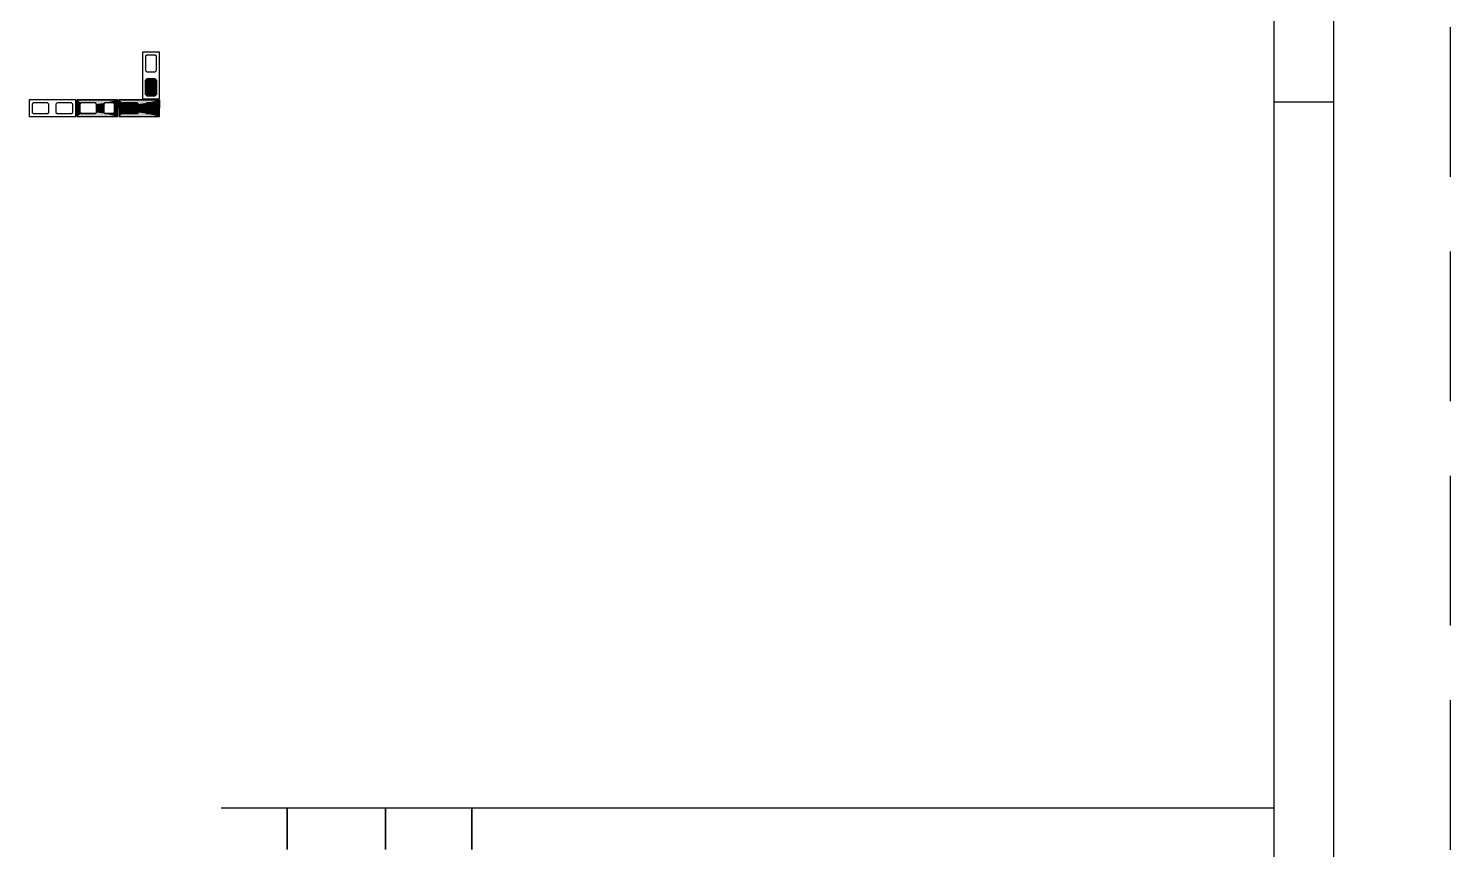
# Model space of a CAD drawing. Extents: x -1.9 to 86, y -1.6 to 60.9.
# Drawn here: x 62.26 to 86.05, y 17.2 to 30.92 of the extents above; entities that cross this region are included whole.
import ezdxf

# ---------------------------------------------------------------- set-up
doc = ezdxf.new("R2010")
doc.units = 0
doc.header["$MEASUREMENT"] = 0
doc.linetypes.add('HIDDEN', pattern=[0.375, 0.25, -0.125])
doc.layers.get('0').update_dxf_attribs({"linetype": 'CONTINUOUS'})
doc.layers.get('Defpoints').update_dxf_attribs({"linetype": 'CONTINUOUS'})
for name, color, linetype in [('ARQ_FOLHA', 7, 'CONTINUOUS'), ('PENA_01', 1, 'CONTINUOUS'), ('PENA_02', 2, 'CONTINUOUS'), ('PENA_03', 3, 'CONTINUOUS'), ('PENA_11', 252, 'CONTINUOUS'), ('PENA_21', 100, 'CONTINUOUS'), ('PSG-NV2-FLH-SELO', 1, 'CONTINUOUS')]:
    doc.layers.add(name, color=color, linetype=linetype)

# ---------------------------------------------------------------- blocks, each defined once
blk = doc.blocks.new('FOLHA A1 - 841 X 594')
at = {"layer": 'ARQ_FOLHA', "color": 1}
blk.add_line((-10, 297), (0, 297), dxfattribs=at)
for points in [[(-841, 0), (0, 0), (0, 594), (-841, 594)], [(-816, 10), (-10, 10), (-10, 584), (-816, 584)]]:
    blk.add_lwpolyline(points, close=True, dxfattribs=at)
at = {"layer": 'Defpoints', "color": 8, "linetype": 'HIDDEN', "ltscale": 100}
blk.add_lwpolyline([(-860.5, 609.5), (-860.5, -15.5), (19.5, -15.5), (19.5, 609.5)], close=True, dxfattribs=at)
blk = doc.blocks.new('*U24')
blk.add_blockref('FOLHA A1 - 841 X 594', (0, 0))

msp = doc.modelspace()

# ---------------------------------------------------------------- linework, layer by layer
at = {"layer": 'PENA_01', "linetype": 'Continuous'}
for points in [[(64.381558, 30.196109), (64.401558, 30.216109), (64.401558, 30.456109), (64.381558, 30.476109), (64.241558, 30.476109), (64.221558, 30.456109), (64.221558, 30.216109), (64.241558, 30.196109), (64.381558, 30.196109)], [(64.381558, 29.796109), (64.401558, 29.816109), (64.401558, 30.056109), (64.381558, 30.076109), (64.241558, 30.076109), (64.221558, 30.056109), (64.221558, 29.816109), (64.241558, 29.796109), (64.381558, 29.796109)], [(62.601558, 29.656109), (62.581558, 29.676109), (62.341558, 29.676109), (62.321558, 29.656109), (62.321558, 29.516109), (62.341558, 29.496109), (62.581558, 29.496109), (62.601558, 29.516109), (62.601558, 29.656109)], [(63.001558, 29.656109), (62.981558, 29.676109), (62.741558, 29.676109), (62.721558, 29.656109), (62.721558, 29.516109), (62.741558, 29.496109), (62.981558, 29.496109), (63.001558, 29.516109), (63.001558, 29.656109)], [(63.381558, 29.676109), (63.141558, 29.676109), (63.121558, 29.656109), (63.121558, 29.516109), (63.141558, 29.496109), (63.381558, 29.496109), (63.401558, 29.516109), (63.401558, 29.656109), (63.381558, 29.676109)], [(63.681558, 29.676109), (63.541558, 29.676109), (63.521558, 29.656109), (63.521558, 29.516109), (63.541558, 29.496109), (63.681558, 29.496109), (63.701558, 29.516109), (63.701558, 29.656109), (63.681558, 29.676109)], [(64.081558, 29.676109), (63.841558, 29.676109), (63.821558, 29.656109), (63.821558, 29.516109), (63.841558, 29.496109), (64.081558, 29.496109), (64.101558, 29.516109), (64.101558, 29.656109), (64.081558, 29.676109)], [(64.381558, 29.676109), (64.241558, 29.676109), (64.221558, 29.656109), (64.221558, 29.516109), (64.241558, 29.496109), (64.381558, 29.496109), (64.401558, 29.516109), (64.401558, 29.656109), (64.381558, 29.676109)]]:
    msp.add_lwpolyline(points, dxfattribs=at)
at = {"layer": 'PENA_02', "linetype": 'Continuous'}
for points in [[(64.451558, 29.746109), (64.451558, 30.526109), (64.171558, 30.526109), (64.171558, 29.746109), (64.451558, 29.746109)], [(63.051558, 29.726109), (62.271558, 29.726109), (62.271558, 29.446109), (63.051558, 29.446109), (63.051558, 29.726109)], [(63.751558, 29.726109), (63.071558, 29.726109), (63.071558, 29.446109), (63.751558, 29.446109), (63.751558, 29.726109)], [(64.451558, 29.726109), (63.771558, 29.726109), (63.771558, 29.446109), (64.451558, 29.446109), (64.451558, 29.726109)]]:
    msp.add_lwpolyline(points, dxfattribs=at)
at = {"layer": 'PENA_03', "linetype": 'Continuous'}
for points in [[(64.241558, 29.796109), (64.221558, 29.816109), (64.221558, 30.056109), (64.241558, 30.076109), (64.381558, 30.076109), (64.401558, 30.056109), (64.401558, 29.816109), (64.381558, 29.796109), (64.241558, 29.796109)], [(64.101558, 29.516109), (64.081558, 29.496109), (63.841558, 29.496109), (63.821558, 29.516109), (63.821558, 29.656109), (63.841558, 29.676109), (64.081558, 29.676109), (64.101558, 29.656109), (64.101558, 29.516109)], [(64.401558, 29.516109), (64.381558, 29.496109), (64.241558, 29.496109), (64.221558, 29.516109), (64.221558, 29.656109), (64.241558, 29.676109), (64.381558, 29.676109), (64.401558, 29.656109), (64.401558, 29.516109)]]:
    msp.add_lwpolyline(points, dxfattribs=at)
for centre in [(64.311558, 29.936109), (63.961558, 29.586109), (64.311558, 29.586109)]:
    msp.add_circle(centre, 0.04, dxfattribs=at)
for points in [[(64.351558, 29.936109), (64.318504, 29.975501), (64.291558, 29.97075)], [(64.351558, 29.936109), (64.3422, 29.96182), (64.318504, 29.975501)], [(64.351558, 29.936109), (64.291558, 29.97075), (64.27397, 29.94979)], [(64.351558, 29.936109), (64.27397, 29.94979), (64.27397, 29.922428)], [(64.351558, 29.936109), (64.27397, 29.922428), (64.291558, 29.901468)], [(64.351558, 29.936109), (64.291558, 29.901468), (64.318504, 29.896716)], [(64.351558, 29.936109), (64.318504, 29.896716), (64.3422, 29.910397)], [(64.351558, 29.936109), (64.3422, 29.910397), (64.351558, 29.936109)], [(64.001558, 29.586109), (63.941558, 29.62075), (63.92397, 29.59979)], [(64.001558, 29.586109), (63.92397, 29.59979), (63.92397, 29.572428)], [(64.001558, 29.586109), (63.92397, 29.572428), (63.941558, 29.551468)], [(64.001558, 29.586109), (63.968504, 29.625501), (63.941558, 29.62075)], [(64.001558, 29.586109), (63.941558, 29.551468), (63.968504, 29.546716)], [(64.001558, 29.586109), (63.9922, 29.61182), (63.968504, 29.625501)], [(64.001558, 29.586109), (63.968504, 29.546716), (63.9922, 29.560397)], [(64.001558, 29.586109), (63.9922, 29.560397), (64.001558, 29.586109)], [(64.351558, 29.586109), (64.291558, 29.62075), (64.27397, 29.59979)], [(64.351558, 29.586109), (64.27397, 29.59979), (64.27397, 29.572428)], [(64.351558, 29.586109), (64.27397, 29.572428), (64.291558, 29.551468)], [(64.351558, 29.586109), (64.318504, 29.625501), (64.291558, 29.62075)], [(64.351558, 29.586109), (64.291558, 29.551468), (64.318504, 29.546716)], [(64.351558, 29.586109), (64.3422, 29.61182), (64.318504, 29.625501)], [(64.351558, 29.586109), (64.318504, 29.546716), (64.3422, 29.560397)], [(64.351558, 29.586109), (64.3422, 29.560397), (64.351558, 29.586109)]]:
    msp.add_solid(points, dxfattribs=at)
at = {"layer": 'PENA_11', "linetype": 'Continuous'}
for points in [[(64.241558, 29.796109), (64.221558, 30.056109), (64.241558, 30.076109)], [(64.241558, 29.796109), (64.221558, 29.816109), (64.221558, 30.056109)], [(64.241558, 29.796109), (64.241558, 30.076109), (64.381558, 30.076109)], [(64.241558, 29.796109), (64.381558, 30.076109), (64.401558, 30.056109)], [(64.241558, 29.796109), (64.401558, 30.056109), (64.401558, 29.816109)], [(64.241558, 29.796109), (64.401558, 29.816109), (64.381558, 29.796109)], [(64.241558, 29.796109), (64.381558, 29.796109), (64.241558, 29.796109)], [(64.101558, 29.516109), (63.821558, 29.656109), (63.841558, 29.676109)], [(64.101558, 29.516109), (63.821558, 29.516109), (63.821558, 29.656109)], [(64.101558, 29.516109), (63.841558, 29.496109), (63.821558, 29.516109)], [(64.101558, 29.516109), (63.841558, 29.676109), (64.081558, 29.676109)], [(64.101558, 29.516109), (64.081558, 29.496109), (63.841558, 29.496109)], [(64.101558, 29.516109), (64.081558, 29.676109), (64.101558, 29.656109)], [(64.101558, 29.516109), (64.101558, 29.656109), (64.101558, 29.516109)], [(64.401558, 29.516109), (64.221558, 29.656109), (64.241558, 29.676109)], [(64.401558, 29.516109), (64.221558, 29.516109), (64.221558, 29.656109)], [(64.401558, 29.516109), (64.241558, 29.496109), (64.221558, 29.516109)], [(64.401558, 29.516109), (64.241558, 29.676109), (64.381558, 29.676109)], [(64.401558, 29.516109), (64.381558, 29.496109), (64.241558, 29.496109)], [(64.401558, 29.516109), (64.381558, 29.676109), (64.401558, 29.656109)], [(64.401558, 29.516109), (64.401558, 29.656109), (64.401558, 29.516109)]]:
    msp.add_solid(points, dxfattribs=at)
at = {"layer": 'PENA_21', "linetype": 'Continuous'}
for points in [[(63.751558, 29.586109), (63.701558, 29.586109), (63.701558, 29.656109), (63.681558, 29.676109), (63.541558, 29.676109), (63.521558, 29.656109), (63.521558, 29.586109), (63.401558, 29.586109), (63.401558, 29.656109), (63.381558, 29.676109), (63.141558, 29.676109), (63.121558, 29.656109), (63.121558, 29.586109), (63.071558, 29.586109), (63.071558, 29.726109), (63.751558, 29.726109), (63.751558, 29.586109)], [(63.751558, 29.586109), (63.701558, 29.586109), (63.701558, 29.516109), (63.681558, 29.496109), (63.541558, 29.496109), (63.521558, 29.516109), (63.521558, 29.586109), (63.401558, 29.586109), (63.401558, 29.516109), (63.381558, 29.496109), (63.141558, 29.496109), (63.121558, 29.516109), (63.121558, 29.586109), (63.071558, 29.586109), (63.071558, 29.446109), (63.751558, 29.446109), (63.751558, 29.586109)], [(64.451558, 29.586109), (64.401558, 29.586109), (64.401558, 29.656109), (64.381558, 29.676109), (64.241558, 29.676109), (64.221558, 29.656109), (64.221558, 29.586109), (64.101558, 29.586109), (64.101558, 29.656109), (64.081558, 29.676109), (63.841558, 29.676109), (63.821558, 29.656109), (63.821558, 29.586109), (63.771558, 29.586109), (63.771558, 29.726109), (64.451558, 29.726109), (64.451558, 29.586109)], [(64.451558, 29.586109), (64.401558, 29.586109), (64.401558, 29.516109), (64.381558, 29.496109), (64.241558, 29.496109), (64.221558, 29.516109), (64.221558, 29.586109), (64.101558, 29.586109), (64.101558, 29.516109), (64.081558, 29.496109), (63.841558, 29.496109), (63.821558, 29.516109), (63.821558, 29.586109), (63.771558, 29.586109), (63.771558, 29.446109), (64.451558, 29.446109), (64.451558, 29.586109)]]:
    msp.add_lwpolyline(points, dxfattribs=at)
for points in [[(63.751558, 29.726109), (63.141558, 29.676109), (63.071558, 29.726109)], [(63.141558, 29.676109), (63.121558, 29.656109), (63.071558, 29.726109)], [(63.071558, 29.726109), (63.121558, 29.656109), (63.071558, 29.586109)], [(63.121558, 29.656109), (63.121558, 29.586109), (63.071558, 29.586109)], [(63.071558, 29.446109), (63.121558, 29.516109), (63.071558, 29.586109)], [(63.121558, 29.516109), (63.121558, 29.586109), (63.071558, 29.586109)], [(63.141558, 29.496109), (63.121558, 29.516109), (63.071558, 29.446109)], [(63.381558, 29.676109), (63.141558, 29.676109), (63.751558, 29.726109)], [(63.401558, 29.656109), (63.381558, 29.676109), (63.751558, 29.726109)], [(63.401558, 29.516109), (63.381558, 29.496109), (63.751558, 29.446109)], [(63.751558, 29.726109), (63.541558, 29.676109), (63.401558, 29.656109)], [(63.401558, 29.586109), (63.401558, 29.656109), (63.541558, 29.676109)], [(63.401558, 29.586109), (63.541558, 29.676109), (63.521558, 29.656109)], [(63.401558, 29.586109), (63.521558, 29.656109), (63.521558, 29.586109)], [(63.401558, 29.586109), (63.401558, 29.516109), (63.541558, 29.496109)], [(63.401558, 29.586109), (63.541558, 29.496109), (63.521558, 29.516109)], [(63.401558, 29.586109), (63.521558, 29.516109), (63.521558, 29.586109)], [(63.751558, 29.446109), (63.541558, 29.496109), (63.401558, 29.516109)], [(63.751558, 29.726109), (63.681558, 29.676109), (63.541558, 29.676109)], [(63.751558, 29.726109), (63.701558, 29.656109), (63.681558, 29.676109)], [(63.751558, 29.446109), (63.701558, 29.516109), (63.681558, 29.496109)], [(63.751558, 29.726109), (63.751558, 29.586109), (63.701558, 29.586109)], [(63.751558, 29.726109), (63.701558, 29.586109), (63.701558, 29.656109)], [(63.751558, 29.446109), (63.751558, 29.586109), (63.701558, 29.586109)], [(63.751558, 29.446109), (63.701558, 29.586109), (63.701558, 29.516109)], [(64.451558, 29.726109), (63.841558, 29.676109), (63.771558, 29.726109)], [(63.841558, 29.676109), (63.821558, 29.656109), (63.771558, 29.726109)], [(63.771558, 29.726109), (63.821558, 29.656109), (63.771558, 29.586109)], [(63.821558, 29.656109), (63.821558, 29.586109), (63.771558, 29.586109)], [(63.771558, 29.446109), (63.821558, 29.516109), (63.771558, 29.586109)], [(63.821558, 29.516109), (63.821558, 29.586109), (63.771558, 29.586109)], [(63.841558, 29.496109), (63.821558, 29.516109), (63.771558, 29.446109)], [(64.081558, 29.676109), (63.841558, 29.676109), (64.451558, 29.726109)], [(64.101558, 29.656109), (64.081558, 29.676109), (64.451558, 29.726109)], [(64.101558, 29.516109), (64.081558, 29.496109), (64.451558, 29.446109)], [(64.451558, 29.726109), (64.241558, 29.676109), (64.101558, 29.656109)], [(64.101558, 29.586109), (64.101558, 29.656109), (64.241558, 29.676109)], [(64.101558, 29.586109), (64.241558, 29.676109), (64.221558, 29.656109)], [(64.101558, 29.586109), (64.221558, 29.656109), (64.221558, 29.586109)], [(64.101558, 29.586109), (64.101558, 29.516109), (64.241558, 29.496109)], [(64.101558, 29.586109), (64.241558, 29.496109), (64.221558, 29.516109)], [(64.101558, 29.586109), (64.221558, 29.516109), (64.221558, 29.586109)], [(64.451558, 29.446109), (64.241558, 29.496109), (64.101558, 29.516109)], [(64.451558, 29.726109), (64.381558, 29.676109), (64.241558, 29.676109)], [(64.451558, 29.726109), (64.401558, 29.656109), (64.381558, 29.676109)], [(64.451558, 29.446109), (64.401558, 29.516109), (64.381558, 29.496109)], [(64.451558, 29.726109), (64.451558, 29.586109), (64.401558, 29.586109)], [(64.451558, 29.726109), (64.401558, 29.586109), (64.401558, 29.656109)], [(64.451558, 29.446109), (64.451558, 29.586109), (64.401558, 29.586109)], [(64.451558, 29.446109), (64.401558, 29.586109), (64.401558, 29.516109)], [(63.751558, 29.446109), (63.141558, 29.496109), (63.071558, 29.446109)], [(63.381558, 29.496109), (63.141558, 29.496109), (63.751558, 29.446109)], [(63.751558, 29.446109), (63.681558, 29.496109), (63.541558, 29.496109)], [(64.451558, 29.446109), (63.841558, 29.496109), (63.771558, 29.446109)], [(64.081558, 29.496109), (63.841558, 29.496109), (64.451558, 29.446109)], [(64.451558, 29.446109), (64.381558, 29.496109), (64.241558, 29.496109)]]:
    msp.add_solid(points, dxfattribs=at)
at = {"layer": 'PSG-NV2-FLH-SELO', "color": 251}
for p, q in [((65.485473, 17.896421), (68.23698, 17.896421)), ((66.591791, 17.896421), (66.591791, 17.197141)), ((66.591791, 17.197141), (66.591791, 17.896421)), ((66.591791, 17.896421), (66.591791, 17.197141)), ((66.591791, 17.197141), (66.591791, 17.896421)), ((66.591791, 17.896421), (66.591791, 17.197141)), ((68.23698, 17.896421), (68.23698, 17.197141)), ((68.23698, 17.197141), (68.23698, 17.896421)), ((68.23698, 17.896421), (68.23698, 17.197141)), ((68.23698, 17.197141), (68.23698, 17.896421)), ((68.23698, 17.896421), (68.23698, 17.197141)), ((68.23698, 17.896421), (83.1, 17.896421)), ((69.680859, 17.896421), (69.680859, 17.197141)), ((69.680859, 17.197141), (69.680859, 17.896421)), ((69.680859, 17.896421), (69.680859, 17.197141)), ((69.680859, 17.197141), (69.680859, 17.896421)), ((69.680859, 17.896421), (69.680859, 17.197141))]:
    msp.add_line(p, q, dxfattribs=at)

# ---------------------------------------------------------------- block references
at = {"xscale": 0.09999999999999938, "yscale": 0.09999999999999938, "zscale": 0.09999999999999938}
msp.add_blockref('*U24', (84.1, -0.0075), dxfattribs=at)

doc.saveas('drawing.dxf')
